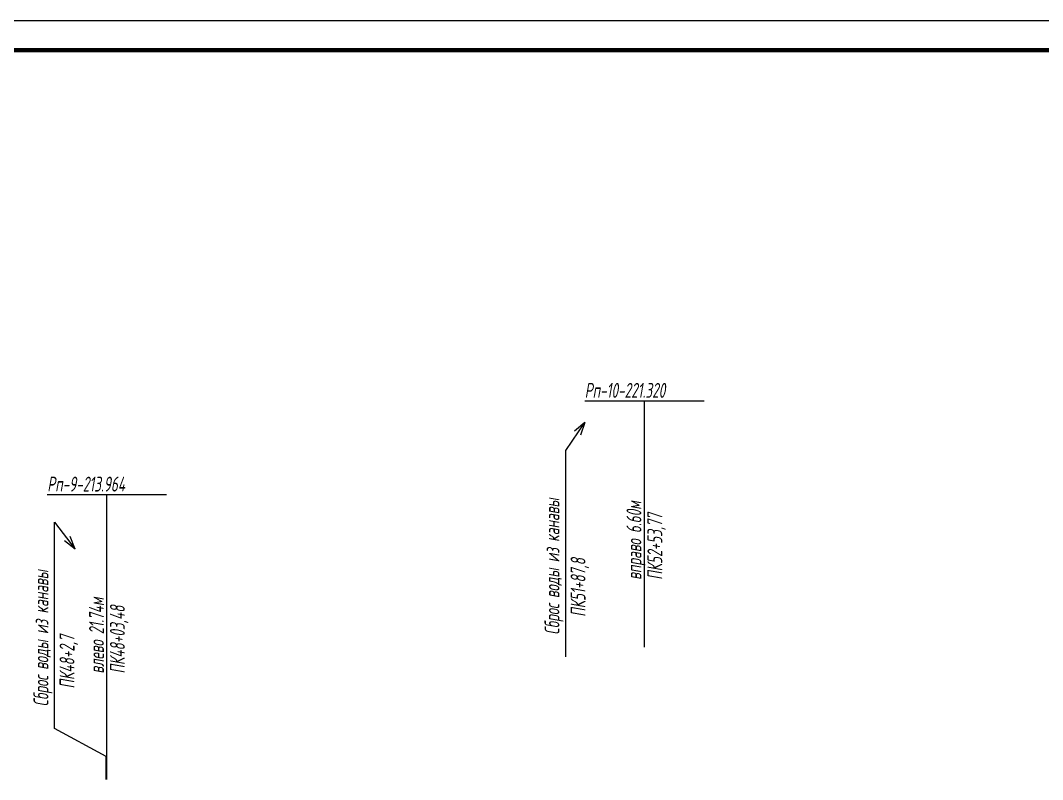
# Model space of a CAD drawing. Extents: x 2172 to 5772, y -842 to -248.
# Drawn here: x 3502.8 to 3674.1, y -375.7 to -248.5 of the extents above; entities that cross this region are included whole.
import ezdxf

# ---------------------------------------------------------------- set-up
doc = ezdxf.new("R2010")
doc.units = 0
doc.header["$MEASUREMENT"] = 0
doc.linetypes.add('CONTI', pattern=[0])
doc.linetypes.add('TP0', pattern=[0])
doc.layers.get('0').update_dxf_attribs({"linetype": 'CONTINUOUS'})
doc.layers.add('RAMKA', color=7, linetype='CONTI')
doc.styles.add('eskd', font='spds.shx', dxfattribs={"width": 1.2, "oblique": 15})

msp = doc.modelspace()

# ---------------------------------------------------------------- linework, layer by layer
at = {"linetype": 'TP0'}
for p, q in [((3301.6, -248.48), (4641.6, -248.48)), ((3597.35, -312.22), (3617.35, -312.22)), ((3607.35, -342.22), (3607.35, -312.22)), ((3507.29, -327.93), (3527.29, -327.93)), ((3517.29, -357.93), (3517.29, -327.93)), ((3607.35, -353.52), (3607.35, -342.22)), ((3517.29, -369.23), (3517.29, -357.93)), ((3517.29, -375.69), (3517.29, -369.23))]:
    msp.add_line(p, q, dxfattribs=at)
at = {"linetype": 'Continuous'}
for points in [[(3594.16, -320.54), (3597.38, -315.87), (3595.63, -317.3)], [(3597.38, -315.87), (3596.64, -317.97)], [(3594.16, -355.1), (3594.16, -320.54)], [(3508.52, -332.56), (3511.97, -337.07), (3511.15, -334.96)], [(3508.52, -367.12), (3508.52, -332.56)], [(3511.97, -337.07), (3510.2, -335.71)], [(3517.14, -375.69), (3517.14, -375.69), (3517.14, -371.82), (3508.52, -367.12)]]:
    msp.add_lwpolyline(points, dxfattribs=at)
at = {"layer": 'RAMKA', "color": 250, "lineweight": 70}
msp.add_line((3321.6, -253.48), (4636.6, -253.48), dxfattribs=at)

# ---------------------------------------------------------------- texts
at = {"style": 'eskd', "oblique": 10, "width": 0.8}
for s, p in [('Рп-10-221.320', (3597.35, -311.72)), ('Рп-9-213.964', (3507.29, -327.43))]:
    msp.add_text(s, height=2.5, dxfattribs=at).set_placement(p)
for s, p in [('Сброс воды из канавы', (3593.12, -351.41)), ('вправо 6.60м', (3606.85, -342.22)), ('ПК52+53,77', (3610.35, -342.22)), ('ПК51+87,8', (3597.49, -348.42)), ('Сброс воды из канавы', (3507.48, -363.43)), ('влево 21.74м', (3516.79, -357.93)), ('ПК48+03,48', (3520.29, -357.93)), ('ПК48+2,7', (3511.85, -360.44))]:
    msp.add_text(s, height=2.5, rotation=90, dxfattribs=at).set_placement(p)

doc.saveas('drawing.dxf')
